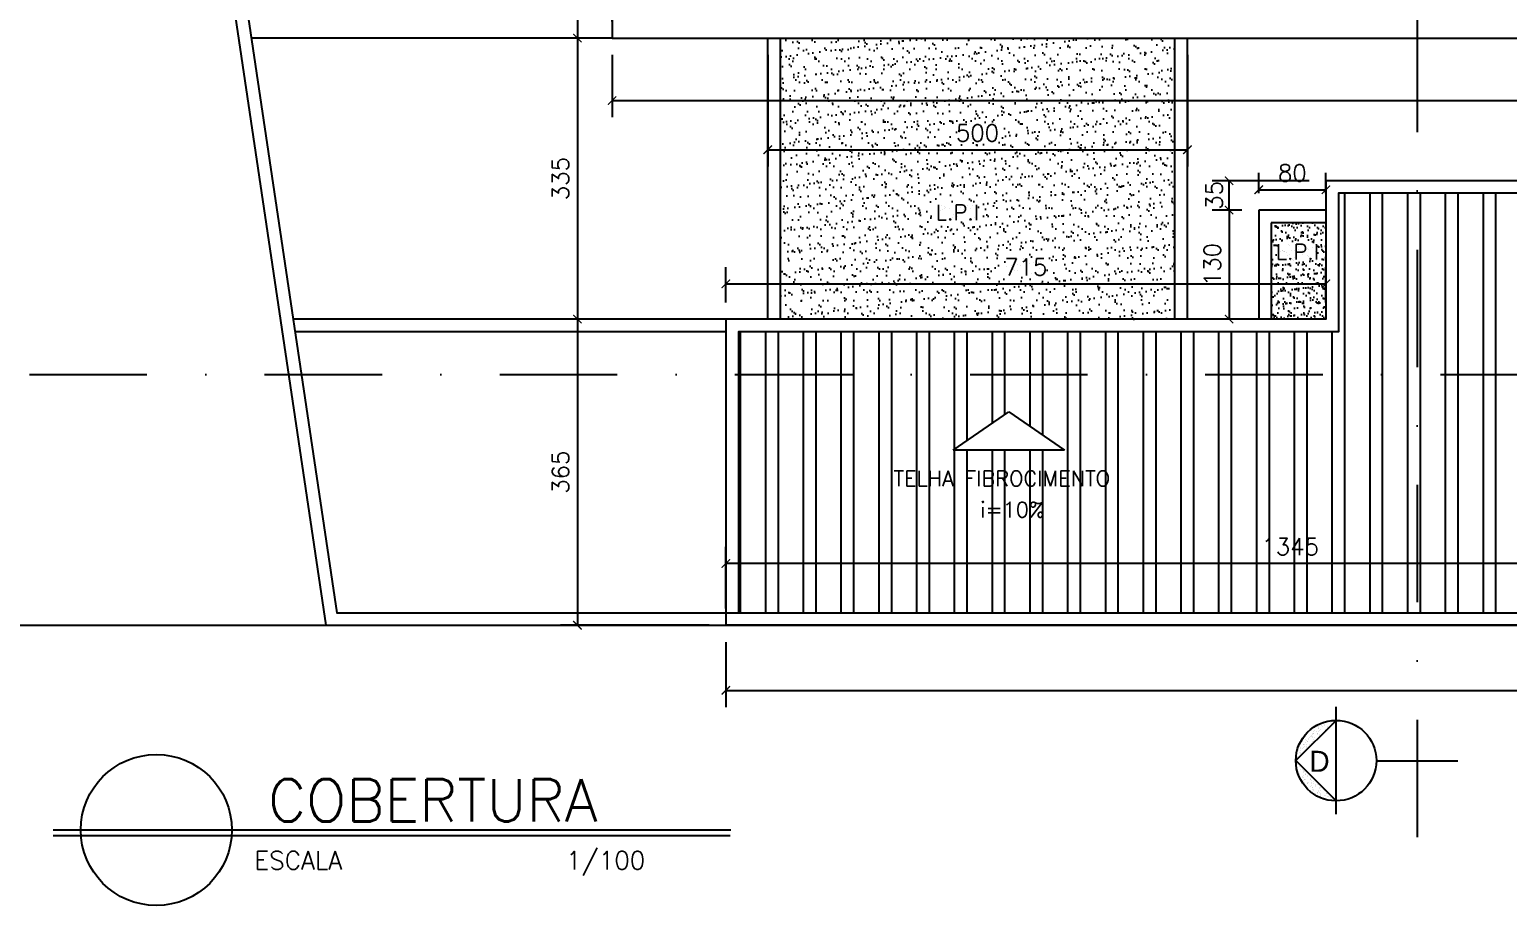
# Model space of a CAD drawing. Header units: inches. Extents: x 580771 to 672494, y 7715997 to 7829530.
# Drawn here: x 654218 to 655098, y 7726369 to 7726891 of the extents above; entities that cross this region are included whole.
import ezdxf

# ---------------------------------------------------------------- set-up
doc = ezdxf.new("R2010")
doc.units = ezdxf.units.IN
doc.header["$MEASUREMENT"] = 0
doc.header["$PDMODE"] = 2
doc.linetypes.add('DASHDOTX2', pattern=[2, 1, -0.5, 0, -0.5])
for name, color, linetype in [('04', 4, 'Continuous'), ('1-ARQ-A', 1, 'Continuous'), ('1-ARQ-B', 2, 'Continuous'), ('1-ARQ-D', 4, 'Continuous'), ('COBERTURA', 4, 'Continuous'), ('Layer8', 1, 'Continuous'), ('NIVEL', 2, 'Continuous'), ('P01', 1, 'Continuous'), ('P02', 2, 'Continuous'), ('P05', 5, 'Continuous'), ('parede', 6, 'Continuous'), ('SIMBOLOS', 2, 'Continuous')]:
    doc.layers.add(name, color=color, linetype=linetype)
doc.styles.add('R80E50', font='romans.shx', dxfattribs={"height": 10})
doc.styles.add('ROMANS', font='romans', dxfattribs={"height": 0.2})
doc.dimstyles.new('ARQ50 esc100', dxfattribs={"dimscale": 50, "dimtxt": 10, "dimasz": 0.1, "dimexe": 0.2, "dimexo": 0.2, "dimgap": 0.1, "dimtad": 1, "dimdec": 0, "dimlfac": 2, "dimzin": 12, "dimdsep": 46, "dimtxsty": 'R80E50', "dimblk": 'ARCHTICK', "dimcen": 0.4, "dimclrd": 15, "dimclre": 15, "dimclrt": 3, "dimadec": 0, "dimazin": 0, "dimtfac": 1, "dimtdec": 0, "dimtmove": 2, "dimatfit": 3, "dimldrblk": 'ARCHTICK', "dimfxl": 0.2, "dimtolj": 1, "dimtzin": 12, "dimarcsym": 0})

# ---------------------------------------------------------------- blocks, each defined once
blk = doc.blocks.new('_ArchTick')
at = {"color": 0, "linetype": 'ByBlock', "const_width": 0.15}
blk.add_lwpolyline([(-0.5, -0.5), (0.5, 0.5)], dxfattribs=at)
blk = doc.blocks.new('*D55')
at = {"layer": 'Defpoints', "color": 0, "transparency": 16777216}
for p in [(654589.71, 7727068.3), (654544.07, 7726885.8), (654564.71, 7726885.8)]:
    blk.add_point(p, dxfattribs=at)
at = {"layer": 'NIVEL', "color": 15, "lineweight": -2, "transparency": 16777216}
for p, q in [((654579.71, 7727068.3), (654534.07, 7727068.3)), ((654544.07, 7727068.3), (654544.07, 7726885.8)), ((654554.71, 7726885.8), (654534.07, 7726885.8))]:
    blk.add_line(p, q, dxfattribs=at)
at = {"layer": 'NIVEL', "color": 15, "lineweight": -2, "transparency": 16777216, "xscale": 5, "yscale": 5, "zscale": 5}
for p, rotation in [((654544.07, 7727068.3), 90), ((654544.07, 7726885.8), 270)]:
    blk.add_blockref('_ArchTick', p, dxfattribs=dict(at, rotation=rotation))
at = {"layer": 'NIVEL', "color": 3, "transparency": 16777216, "insert": (654534.07, 7726977.05), "char_height": 10, "attachment_point": 5, "rotation": 90, "style": 'R80E50'}
blk.add_mtext('\\A1;365', dxfattribs=at)
blk = doc.blocks.new('*D56')
at = {"layer": 'Defpoints', "color": 0, "transparency": 16777216}
for p in [(654564.71, 7726885.8), (654544.07, 7726718.3), (654632.48, 7726718.3)]:
    blk.add_point(p, dxfattribs=at)
at = {"layer": 'NIVEL', "color": 15, "lineweight": -2, "transparency": 16777216}
for p, q in [((654554.71, 7726885.8), (654534.07, 7726885.8)), ((654544.07, 7726885.8), (654544.07, 7726718.3)), ((654622.48, 7726718.3), (654534.07, 7726718.3))]:
    blk.add_line(p, q, dxfattribs=at)
at = {"layer": 'NIVEL', "color": 15, "lineweight": -2, "transparency": 16777216, "xscale": 5, "yscale": 5, "zscale": 5}
for p, rotation in [((654544.07, 7726885.8), 90), ((654544.07, 7726718.3), 270)]:
    blk.add_blockref('_ArchTick', p, dxfattribs=dict(at, rotation=rotation))
at = {"layer": 'NIVEL', "color": 3, "transparency": 16777216, "insert": (654534.07, 7726802.05), "char_height": 10, "attachment_point": 5, "rotation": 90, "style": 'R80E50'}
blk.add_mtext('\\A1;335', dxfattribs=at)
blk = doc.blocks.new('*D41')
at = {"layer": 'Defpoints', "color": 0, "transparency": 16777216}
for p in [(654632.48, 7726718.3), (654544.07, 7726535.8), (654632.48, 7726535.8)]:
    blk.add_point(p, dxfattribs=at)
at = {"layer": 'NIVEL', "color": 15, "lineweight": -2, "transparency": 16777216}
for p, q in [((654622.48, 7726718.3), (654534.07, 7726718.3)), ((654544.07, 7726718.3), (654544.07, 7726535.8)), ((654622.48, 7726535.8), (654534.07, 7726535.8))]:
    blk.add_line(p, q, dxfattribs=at)
at = {"layer": 'NIVEL', "color": 15, "lineweight": -2, "transparency": 16777216, "xscale": 5, "yscale": 5, "zscale": 5}
for p, rotation in [((654544.07, 7726718.3), 90), ((654544.07, 7726535.8), 270)]:
    blk.add_blockref('_ArchTick', p, dxfattribs=dict(at, rotation=rotation))
at = {"layer": 'NIVEL', "color": 3, "transparency": 16777216, "insert": (654534.07, 7726627.05), "char_height": 10, "attachment_point": 5, "rotation": 90, "style": 'R80E50'}
blk.add_mtext('\\A1;365', dxfattribs=at)
blk = doc.blocks.new('*D51')
at = {"layer": 'Defpoints', "color": 0, "transparency": 16777216}
for p in [(654564.71, 7726885.8), (656152.21, 7726885.8), (656152.21, 7726848.61)]:
    blk.add_point(p, dxfattribs=at)
at = {"layer": 'NIVEL', "color": 15, "lineweight": -2, "transparency": 16777216}
for p, q in [((654564.71, 7726875.8), (654564.71, 7726838.61)), ((656152.21, 7726875.8), (656152.21, 7726838.61)), ((654564.71, 7726848.61), (656152.21, 7726848.61))]:
    blk.add_line(p, q, dxfattribs=at)
at = {"layer": 'NIVEL', "color": 15, "lineweight": -2, "transparency": 16777216, "xscale": 5, "yscale": 5, "zscale": 5, "rotation": 180}
blk.add_blockref('_ArchTick', (654564.71, 7726848.61), dxfattribs=at)
at = {"layer": 'NIVEL', "color": 15, "lineweight": -2, "transparency": 16777216, "xscale": 5, "yscale": 5, "zscale": 5}
blk.add_blockref('_ArchTick', (656152.21, 7726848.61), dxfattribs=at)
at = {"layer": 'NIVEL', "color": 3, "transparency": 16777216, "insert": (655358.46, 7726858.61), "char_height": 10, "attachment_point": 5, "style": 'R80E50'}
blk.add_mtext('\\A1;3175', dxfattribs=at)
blk = doc.blocks.new('*D1392')
at = {"layer": 'Defpoints', "color": 0, "transparency": 16777216}
for p in [(655237.21, 7726943.3), (654564.71, 7726922.65), (654564.71, 7726885.8)]:
    blk.add_point(p, dxfattribs=at)
at = {"layer": 'NIVEL', "color": 15, "lineweight": -2, "transparency": 16777216}
for p, q in [((654564.71, 7726895.8), (654564.71, 7726932.65)), ((655237.21, 7726933.3), (655237.21, 7726912.65)), ((655237.21, 7726922.65), (654564.71, 7726922.65))]:
    blk.add_line(p, q, dxfattribs=at)
at = {"layer": 'NIVEL', "color": 15, "lineweight": -2, "transparency": 16777216, "xscale": 5, "yscale": 5, "zscale": 5, "rotation": 180}
blk.add_blockref('_ArchTick', (654564.71, 7726922.65), dxfattribs=at)
at = {"layer": 'NIVEL', "color": 15, "lineweight": -2, "transparency": 16777216, "xscale": 5, "yscale": 5, "zscale": 5}
blk.add_blockref('_ArchTick', (655237.21, 7726922.65), dxfattribs=at)
at = {"layer": 'NIVEL', "color": 3, "transparency": 16777216, "insert": (654900.96, 7726932.65), "char_height": 10, "attachment_point": 5, "style": 'R80E50'}
blk.add_mtext('\\A1;1345', dxfattribs=at)
blk = doc.blocks.new('*D1395')
at = {"layer": 'Defpoints', "color": 0, "transparency": 16777216}
for p in [(655304.98, 7726593.3), (654632.48, 7726572.65), (654632.48, 7726535.8)]:
    blk.add_point(p, dxfattribs=at)
at = {"layer": 'NIVEL', "color": 15, "lineweight": -2, "transparency": 16777216}
for p, q in [((654632.48, 7726545.8), (654632.48, 7726582.65)), ((655304.98, 7726583.3), (655304.98, 7726562.65)), ((655304.98, 7726572.65), (654632.48, 7726572.65))]:
    blk.add_line(p, q, dxfattribs=at)
at = {"layer": 'NIVEL', "color": 15, "lineweight": -2, "transparency": 16777216, "xscale": 5, "yscale": 5, "zscale": 5, "rotation": 180}
blk.add_blockref('_ArchTick', (654632.48, 7726572.65), dxfattribs=at)
at = {"layer": 'NIVEL', "color": 15, "lineweight": -2, "transparency": 16777216, "xscale": 5, "yscale": 5, "zscale": 5}
blk.add_blockref('_ArchTick', (655304.98, 7726572.65), dxfattribs=at)
at = {"layer": 'NIVEL', "color": 3, "transparency": 16777216, "insert": (654968.73, 7726582.65), "char_height": 10, "attachment_point": 5, "style": 'R80E50'}
blk.add_mtext('\\A1;1345', dxfattribs=at)
blk = doc.blocks.new('*D59')
at = {"layer": 'Defpoints', "color": 0, "transparency": 16777216}
for p in [(654632.48, 7726535.8), (656219.98, 7726535.8), (656219.98, 7726496.98)]:
    blk.add_point(p, dxfattribs=at)
at = {"layer": 'NIVEL', "color": 15, "lineweight": -2, "transparency": 16777216}
for p, q in [((654632.48, 7726525.8), (654632.48, 7726486.98)), ((656219.98, 7726525.8), (656219.98, 7726486.98)), ((654632.48, 7726496.98), (656219.98, 7726496.98))]:
    blk.add_line(p, q, dxfattribs=at)
at = {"layer": 'NIVEL', "color": 15, "lineweight": -2, "transparency": 16777216, "xscale": 5, "yscale": 5, "zscale": 5, "rotation": 180}
blk.add_blockref('_ArchTick', (654632.48, 7726496.98), dxfattribs=at)
at = {"layer": 'NIVEL', "color": 15, "lineweight": -2, "transparency": 16777216, "xscale": 5, "yscale": 5, "zscale": 5}
blk.add_blockref('_ArchTick', (656219.98, 7726496.98), dxfattribs=at)
at = {"layer": 'NIVEL', "color": 3, "transparency": 16777216, "insert": (655426.23, 7726506.98), "char_height": 10, "attachment_point": 5, "style": 'R80E50'}
blk.add_mtext('\\A1;3175', dxfattribs=at)
blk = doc.blocks.new('*D1396')
at = {"layer": 'Defpoints', "color": 0, "ltscale": 20, "transparency": 16777216}
for p in [(654989.98, 7726739.37), (654632.48, 7726718.3), (654989.98, 7726718.3)]:
    blk.add_point(p, dxfattribs=at)
at = {"layer": 'P01', "color": 15, "lineweight": -2, "ltscale": 20, "transparency": 16777216}
for p, q in [((654632.48, 7726728.3), (654632.48, 7726749.37)), ((654989.98, 7726728.3), (654989.98, 7726749.37)), ((654632.48, 7726739.37), (654989.98, 7726739.37))]:
    blk.add_line(p, q, dxfattribs=at)
at = {"layer": 'P01', "color": 15, "lineweight": -2, "ltscale": 20, "transparency": 16777216, "xscale": 5, "yscale": 5, "zscale": 5, "rotation": 180}
blk.add_blockref('_ArchTick', (654632.48, 7726739.37), dxfattribs=at)
at = {"layer": 'P01', "color": 15, "lineweight": -2, "ltscale": 20, "transparency": 16777216, "xscale": 5, "yscale": 5, "zscale": 5}
blk.add_blockref('_ArchTick', (654989.98, 7726739.37), dxfattribs=at)
at = {"layer": 'P01', "color": 3, "ltscale": 20, "transparency": 16777216, "insert": (654811.23, 7726749.37), "char_height": 10, "attachment_point": 5, "style": 'R80E50'}
blk.add_mtext('\\A1;715', dxfattribs=at)
blk = doc.blocks.new('*D1397')
at = {"layer": 'Defpoints', "color": 0, "transparency": 16777216}
for p in [(654657.48, 7726885.8), (654907.48, 7726885.8), (654907.48, 7726819.27)]:
    blk.add_point(p, dxfattribs=at)
at = {"layer": 'NIVEL', "color": 15, "lineweight": -2, "transparency": 16777216}
for p, q in [((654657.48, 7726875.8), (654657.48, 7726809.27)), ((654907.48, 7726875.8), (654907.48, 7726809.27)), ((654657.48, 7726819.27), (654907.48, 7726819.27))]:
    blk.add_line(p, q, dxfattribs=at)
at = {"layer": 'NIVEL', "color": 15, "lineweight": -2, "transparency": 16777216, "xscale": 5, "yscale": 5, "zscale": 5, "rotation": 180}
blk.add_blockref('_ArchTick', (654657.48, 7726819.27), dxfattribs=at)
at = {"layer": 'NIVEL', "color": 15, "lineweight": -2, "transparency": 16777216, "xscale": 5, "yscale": 5, "zscale": 5}
blk.add_blockref('_ArchTick', (654907.48, 7726819.27), dxfattribs=at)
at = {"layer": 'NIVEL', "color": 3, "transparency": 16777216, "insert": (654782.48, 7726829.27), "char_height": 10, "attachment_point": 5, "style": 'R80E50'}
blk.add_mtext('\\A1;500', dxfattribs=at)
blk = doc.blocks.new('*D60')
at = {"layer": 'Defpoints', "color": 0, "transparency": 16777216}
for p in [(654949.98, 7726783.3), (654932.31, 7726718.3), (654949.98, 7726718.3)]:
    blk.add_point(p, dxfattribs=at)
at = {"layer": 'NIVEL', "color": 15, "lineweight": -2, "transparency": 16777216}
for p, q in [((654939.98, 7726783.3), (654922.31, 7726783.3)), ((654932.31, 7726783.3), (654932.31, 7726718.3)), ((654939.98, 7726718.3), (654922.31, 7726718.3))]:
    blk.add_line(p, q, dxfattribs=at)
at = {"layer": 'NIVEL', "color": 15, "lineweight": -2, "transparency": 16777216, "xscale": 5, "yscale": 5, "zscale": 5}
for p, rotation in [((654932.31, 7726783.3), 90), ((654932.31, 7726718.3), 270)]:
    blk.add_blockref('_ArchTick', p, dxfattribs=dict(at, rotation=rotation))
at = {"layer": 'NIVEL', "color": 3, "transparency": 16777216, "insert": (654922.31, 7726750.8), "char_height": 10, "attachment_point": 5, "rotation": 90, "style": 'R80E50'}
blk.add_mtext('\\A1;130', dxfattribs=at)
blk = doc.blocks.new('*D61')
at = {"layer": 'Defpoints', "color": 0, "transparency": 16777216}
for p in [(654932.31, 7726800.8), (654989.98, 7726800.8), (654949.98, 7726783.3)]:
    blk.add_point(p, dxfattribs=at)
at = {"layer": 'NIVEL', "color": 15, "lineweight": -2, "transparency": 16777216}
for p, q in [((654979.98, 7726800.8), (654922.31, 7726800.8)), ((654932.31, 7726783.3), (654932.31, 7726800.8)), ((654939.98, 7726783.3), (654922.31, 7726783.3))]:
    blk.add_line(p, q, dxfattribs=at)
at = {"layer": 'NIVEL', "color": 15, "lineweight": -2, "transparency": 16777216, "xscale": 5, "yscale": 5, "zscale": 5}
for p, rotation in [((654932.31, 7726800.8), 90), ((654932.31, 7726783.3), 270)]:
    blk.add_blockref('_ArchTick', p, dxfattribs=dict(at, rotation=rotation))
at = {"layer": 'NIVEL', "color": 3, "transparency": 16777216, "insert": (654923.43, 7726792.05), "char_height": 10, "attachment_point": 5, "rotation": 90, "style": 'R80E50'}
blk.add_mtext('\\A1;35', dxfattribs=at)
blk = doc.blocks.new('*D53')
at = {"layer": 'Defpoints', "color": 0, "transparency": 16777216}
for p in [(654989.98, 7726795.44), (654949.98, 7726783.3), (654989.98, 7726783.3)]:
    blk.add_point(p, dxfattribs=at)
at = {"layer": 'NIVEL', "color": 15, "lineweight": -2, "transparency": 16777216}
for p, q in [((654949.98, 7726793.3), (654949.98, 7726805.44)), ((654989.98, 7726793.3), (654989.98, 7726805.44)), ((654949.98, 7726795.44), (654989.98, 7726795.44))]:
    blk.add_line(p, q, dxfattribs=at)
at = {"layer": 'NIVEL', "color": 15, "lineweight": -2, "transparency": 16777216, "xscale": 5, "yscale": 5, "zscale": 5, "rotation": 180}
blk.add_blockref('_ArchTick', (654949.98, 7726795.44), dxfattribs=at)
at = {"layer": 'NIVEL', "color": 15, "lineweight": -2, "transparency": 16777216, "xscale": 5, "yscale": 5, "zscale": 5}
blk.add_blockref('_ArchTick', (654989.98, 7726795.44), dxfattribs=at)
at = {"layer": 'NIVEL', "color": 3, "transparency": 16777216, "insert": (654969.98, 7726805.44), "char_height": 10, "attachment_point": 5, "style": 'R80E50'}
blk.add_mtext('\\A1;80', dxfattribs=at)
blk = doc.blocks.new('*X22')
at = {"color": 0}
for p, q in [((2434.32, -1024.52), (2434.32, -1024.52)), ((2434.57, -1024.58), (2434.57, -1024.58)), ((2434.73, -1024.47), (2434.73, -1024.47)), ((2435.06, -1025.14), (2435.06, -1025.14)), ((2435.1, -1025.34), (2435.1, -1025.34)), ((2435.37, -1025.31), (2435.37, -1025.31)), ((2435.38, -1024.38), (2435.38, -1024.38)), ((2435.51, -1025.44), (2435.51, -1025.44)), ((2436, -1024.14), (2436, -1024.14)), ((2436.18, -1024.51), (2436.18, -1024.51)), ((2436.28, -1023.24), (2436.28, -1023.24)), ((2436.34, -1024.36), (2436.34, -1024.36)), ((2436.47, -1024.24), (2436.47, -1024.24)), ((2436.89, -1024.18), (2436.89, -1024.18)), ((2436.91, -1023.13), (2436.91, -1023.13)), ((2436.98, -1023.88), (2436.98, -1023.88)), ((2437.21, -1023.72), (2437.21, -1023.72)), ((2437.26, -1025.26), (2437.26, -1025.26)), ((2437.54, -1024.1), (2437.54, -1024.1)), ((2437.55, -1025.13), (2437.55, -1025.13)), ((2437.77, -1024.61), (2437.77, -1024.61)), ((2437.92, -1024.74), (2437.92, -1024.74)), ((2438.17, -1022.98), (2438.17, -1022.98)), ((2438.22, -1024.52), (2438.22, -1024.52)), ((2438.49, -1024.14), (2438.49, -1024.14)), ((2438.54, -1022.4), (2438.54, -1022.4)), ((2438.62, -1023.96), (2438.62, -1023.96)), ((2438.68, -1022.54), (2438.68, -1022.54)), ((2438.83, -1024.35), (2438.83, -1024.35)), ((2439.04, -1023.9), (2439.04, -1023.9)), ((2439.25, -1022.15), (2439.25, -1022.15)), ((2439.3, -1023.69), (2439.3, -1023.69)), ((2439.38, -1023.17), (2439.38, -1023.17)), ((2439.4, -1023.12), (2439.4, -1023.12)), ((2439.69, -1023.81), (2439.69, -1023.81)), ((2440.33, -1022.9), (2440.33, -1022.9)), ((2440.34, -1022.13), (2440.34, -1022.13)), ((2440.67, -1022.35), (2440.67, -1022.35)), ((2441.09, -1021.83), (2441.09, -1021.83)), ((2441.3, -1022.16), (2441.3, -1022.16)), ((2442.83, -1022.13), (2442.83, -1022.13)), ((2443.17, -1022.34), (2443.17, -1022.34)), ((2443.46, -1022.08), (2443.46, -1022.08)), ((2444, -1023.25), (2444, -1023.25)), ((2444.38, -1023.12), (2444.38, -1023.12)), ((2444.48, -1022.88), (2444.48, -1022.88)), ((2444.99, -1022.5), (2444.99, -1022.5)), ((2445.08, -1023.1), (2445.08, -1023.1)), ((2445.13, -1022.64), (2445.13, -1022.64)), ((2445.5, -1023.05), (2445.5, -1023.05)), ((2445.6, -1023.6), (2445.6, -1023.6)), ((2445.66, -1022.34), (2445.66, -1022.34)), ((2445.66, -1025.14), (2445.66, -1025.14)), ((2445.82, -1025.08), (2445.82, -1025.08)), ((2445.83, -1023.27), (2445.83, -1023.27)), ((2445.97, -1024.13), (2445.97, -1024.13)), ((2446.15, -1022.96), (2446.15, -1022.96)), ((2446.24, -1025.02), (2446.24, -1025.02)), ((2446.3, -1024.34), (2446.3, -1024.34)), ((2446.63, -1024), (2446.63, -1024)), ((2446.64, -1022.8), (2446.64, -1022.8)), ((2446.69, -1024.35), (2446.69, -1024.35)), ((2446.77, -1024.14), (2446.77, -1024.14)), ((2446.87, -1023.11), (2446.87, -1023.11)), ((2446.89, -1024.94), (2446.89, -1024.94)), ((2447.47, -1024.78), (2447.47, -1024.78)), ((2447.52, -1025.11), (2447.52, -1025.11)), ((2447.65, -1023.61), (2447.65, -1023.61)), ((2447.7, -1025.15), (2447.7, -1025.15)), ((2447.97, -1024.8), (2447.97, -1024.8)), ((2448.27, -1025.51), (2448.27, -1025.51)), ((2448.39, -1024.74), (2448.39, -1024.74)), ((2448.41, -1025.64), (2448.41, -1025.64)), ((2448.46, -1024.12), (2448.46, -1024.12)), ((2448.78, -1024.32), (2448.78, -1024.32)), ((2448.79, -1024.34), (2448.79, -1024.34)), ((2449.04, -1024.66), (2449.04, -1024.66)), ((2449.86, -1025.07), (2449.86, -1025.07)), ((2450.01, -1025.11), (2450.01, -1025.11)), ((2431.11, -1029.98), (2431.11, -1029.98)), ((2431.37, -1029.15), (2431.37, -1029.15)), ((2431.48, -1029.04), (2431.48, -1029.04)), ((2431.9, -1028.98), (2431.9, -1028.98)), ((2432.02, -1027.7), (2432.02, -1027.7)), ((2432.07, -1029.24), (2432.07, -1029.24)), ((2432.2, -1028.22), (2432.2, -1028.22)), ((2432.31, -1028.16), (2432.31, -1028.16)), ((2432.34, -1028.35), (2432.34, -1028.35)), ((2432.55, -1028.9), (2432.55, -1028.9)), ((2432.65, -1028.37), (2432.65, -1028.37)), ((2432.9, -1026.78), (2432.9, -1026.78)), ((2432.96, -1026.01), (2432.96, -1026.01)), ((2433.04, -1028.99), (2433.04, -1028.99)), ((2433.1, -1026.87), (2433.1, -1026.87)), ((2433.11, -1026.15), (2433.11, -1026.15)), ((2433.15, -1028.41), (2433.15, -1028.41)), ((2433.2, -1029.95), (2433.2, -1029.95)), ((2433.22, -1027.14), (2433.22, -1027.14)), ((2433.32, -1026.73), (2433.32, -1026.73)), ((2433.64, -1028.75), (2433.64, -1028.75)), ((2433.81, -1026.78), (2433.81, -1026.78)), ((2433.84, -1029.72), (2433.84, -1029.72)), ((2433.86, -1029.15), (2433.86, -1029.15)), ((2433.97, -1026.64), (2433.97, -1026.64)), ((2434.05, -1028.7), (2434.05, -1028.7)), ((2434.13, -1026.08), (2434.13, -1026.08)), ((2434.16, -1026.15), (2434.16, -1026.15)), ((2434.18, -1027.62), (2434.18, -1027.62)), ((2434.24, -1029.16), (2434.24, -1029.16)), ((2434.49, -1026.37), (2434.49, -1026.37)), ((2434.6, -1027.51), (2434.6, -1027.51)), ((2434.7, -1028.61), (2434.7, -1028.61)), ((2434.75, -1027.65), (2434.75, -1027.65)), ((2434.8, -1028.16), (2434.8, -1028.16)), ((2435.05, -1026.5), (2435.05, -1026.5)), ((2435.14, -1028.37), (2435.14, -1028.37)), ((2435.15, -1026.88), (2435.15, -1026.88)), ((2435.2, -1028.42), (2435.2, -1028.42)), ((2435.47, -1026.44), (2435.47, -1026.44)), ((2435.71, -1027.14), (2435.71, -1027.14)), ((2436.12, -1026.36), (2436.12, -1026.36)), ((2436.21, -1026.08), (2436.21, -1026.08)), ((2436.23, -1026.05), (2436.23, -1026.05)), ((2436.65, -1026.15), (2436.65, -1026.15)), ((2436.98, -1026.36), (2436.98, -1026.36)), ((2437.21, -1026.21), (2437.21, -1026.21)), ((2446.61, -1026.13), (2446.61, -1026.13)), ((2446.74, -1025.89), (2446.74, -1025.89)), ((2446.95, -1026.34), (2446.95, -1026.34)), ((2447.62, -1026.91), (2447.62, -1026.91)), ((2447.75, -1026.69), (2447.75, -1026.69)), ((2448.16, -1027.12), (2448.16, -1027.12)), ((2448.71, -1026.77), (2448.71, -1026.77)), ((2448.83, -1025.86), (2448.83, -1025.86)), ((2448.88, -1027.4), (2448.88, -1027.4)), ((2449.1, -1026.12), (2449.1, -1026.12)), ((2449.11, -1026.28), (2449.11, -1026.28)), ((2449.13, -1026.71), (2449.13, -1026.71)), ((2449.44, -1026.34), (2449.44, -1026.34)), ((2449.45, -1028.74), (2449.45, -1028.74)), ((2449.75, -1028.13), (2449.75, -1028.13)), ((2449.78, -1026.63), (2449.78, -1026.63)), ((2449.87, -1028.69), (2449.87, -1028.69)), ((2449.91, -1026.61), (2449.91, -1026.61)), ((2449.91, -1027.01), (2449.91, -1027.01)), ((2449.96, -1028.15), (2449.96, -1028.15)), ((2450.01, -1029.69), (2450.01, -1029.69)), ((2450.05, -1027.14), (2450.05, -1027.14)), ((2450.09, -1028.34), (2450.09, -1028.34)), ((2450.52, -1028.6), (2450.52, -1028.6)), ((2450.66, -1027.11), (2450.66, -1027.11)), ((2450.75, -1027.78), (2450.75, -1027.78)), ((2450.87, -1026.49), (2450.87, -1026.49)), ((2450.88, -1025.87), (2450.88, -1025.87)), ((2450.93, -1027.41), (2450.93, -1027.41)), ((2450.98, -1028.95), (2450.98, -1028.95)), ((2451.28, -1026.43), (2451.28, -1026.43)), ((2451.3, -1029.12), (2451.3, -1029.12)), ((2451.55, -1028.51), (2451.55, -1028.51)), ((2451.6, -1028.46), (2451.6, -1028.46)), ((2451.69, -1028.65), (2451.69, -1028.65)), ((2452.02, -1028.41), (2452.02, -1028.41)), ((2452.06, -1028.13), (2452.06, -1028.13)), ((2452.11, -1029.67), (2452.11, -1029.67)), ((2452.24, -1028.12), (2452.24, -1028.12)), ((2452.39, -1029.28), (2452.39, -1029.28)), ((2452.58, -1028.34), (2452.58, -1028.34)), ((2453.19, -1030.01), (2453.19, -1030.01)), ((2430.13, -1032.31), (2430.13, -1032.31)), ((2430.17, -1033.16), (2430.17, -1033.16)), ((2430.48, -1031.24), (2430.48, -1031.24)), ((2430.67, -1032.62), (2430.67, -1032.62)), ((2430.8, -1030.38), (2430.8, -1030.38)), ((2430.81, -1032.76), (2430.81, -1032.76)), ((2431.11, -1032.17), (2431.11, -1032.17)), ((2431.14, -1031.16), (2431.14, -1031.16)), ((2431.16, -1031.52), (2431.16, -1031.52)), ((2431.43, -1030.42), (2431.43, -1030.42)), ((2431.58, -1030.56), (2431.58, -1030.56)), ((2432.02, -1031.16), (2432.02, -1031.16)), ((2432.12, -1030.78), (2432.12, -1030.78)), ((2432.22, -1031.01), (2432.22, -1031.01)), ((2432.28, -1031.19), (2432.28, -1031.19)), ((2432.64, -1030.96), (2432.64, -1030.96)), ((2432.96, -1030.16), (2432.96, -1030.16)), ((2433.29, -1030.38), (2433.29, -1030.38)), ((2450.4, -1030.13), (2450.4, -1030.13)), ((2450.73, -1030.35), (2450.73, -1030.35)), ((2451.03, -1030.49), (2451.03, -1030.49)), ((2451.25, -1030.58), (2451.25, -1030.58)), ((2451.95, -1031.12), (2451.95, -1031.12)), ((2452.16, -1031.21), (2452.16, -1031.21)), ((2452.34, -1030.43), (2452.34, -1030.43)), ((2452.57, -1032.35), (2452.57, -1032.35)), ((2452.76, -1030.38), (2452.76, -1030.38)), ((2452.89, -1030.13), (2452.89, -1030.13)), ((2453.08, -1032.41), (2453.08, -1032.41)), ((2453.19, -1030.42), (2453.19, -1030.42)), ((2453.22, -1030.34), (2453.22, -1030.34)), ((2453.24, -1031.96), (2453.24, -1031.96)), ((2453.26, -1032.99), (2453.26, -1032.99)), ((2453.33, -1030.15), (2453.33, -1030.15)), ((2453.41, -1030.29), (2453.41, -1030.29)), ((2453.49, -1032.35), (2453.49, -1032.35)), ((2453.53, -1032.13), (2453.53, -1032.13)), ((2453.87, -1032.34), (2453.87, -1032.34))]:
    blk.add_line(p, q, dxfattribs=at)

msp = doc.modelspace()

# ---------------------------------------------------------------- hatches: boundary and pattern name
at = {"layer": 'Layer8'}
h = msp.add_hatch(dxfattribs=at)
h.set_pattern_fill('ANSI32,_O', color=256, scale=60, angle=45)
h.set_pattern_definition([(90, (-116.214, -41921.344), (-22.5, 0), []), (90, (-108.714, -41913.844), (-22.5, 0), [])])
h.paths.add_polyline_path([(656212.48, 7726543.299), (656212.48, 7726668.299), (656169.98, 7726668.299), (656169.98, 7726685.314), (656016.694, 7726685.314), (656016.694, 7726543.299)])
h.paths.add_polyline_path([(656169.98, 7726685.314), (656169.98, 7726800.799), (656016.694, 7726800.799), (656016.694, 7726685.314)])
h.paths.add_polyline_path([(656016.694, 7726685.314), (656016.694, 7726800.799), (655312.48, 7726800.799), (655312.48, 7726768.299), (655479.98, 7726768.299), (655479.98, 7726685.314)])
h.paths.add_polyline_path([(655824.458, 7726741.319), (655758.022, 7726741.319), (655791.24, 7726764.129)], flags=16)
h.paths.add_polyline_path([(655479.98, 7726685.314), (655479.98, 7726593.299), (655304.98, 7726593.299), (655304.98, 7726685.314), (655044.34, 7726685.314), (655044.34, 7726543.299), (656016.694, 7726543.299), (656016.694, 7726685.314)])
h.paths.add_polyline_path([(655204.98, 7726725.799), (655204.98, 7726793.299), (655044.34, 7726793.299), (655044.34, 7726685.314), (655304.98, 7726685.314), (655304.98, 7726725.799)])
h.paths.add_polyline_path([(654997.48, 7726710.799), (654639.98, 7726710.799), (654639.98, 7726685.314), (655044.34, 7726685.314), (655044.34, 7726793.299), (654997.48, 7726793.299)])
h.paths.add_polyline_path([(654639.98, 7726685.314), (654639.98, 7726543.299), (655044.34, 7726543.299), (655044.34, 7726685.314)])
h.paths.add_polyline_path([(654834.312, 7726640.145), (654767.876, 7726640.145), (654801.094, 7726662.955)], flags=16)
h.paths.add_polyline_path([(655435.067, 7726777.704), (655435.067, 7726798.895), (655420.067, 7726798.895), (655420.067, 7726777.704)], flags=24)
h.paths.add_polyline_path([(655720.746, 7726717.646), (655869.054, 7726717.646), (655869.054, 7726731.326), (655720.746, 7726731.326)], flags=24)
h.paths.add_polyline_path([(655773.287, 7726699.032), (655817.801, 7726699.032), (655817.801, 7726712.712), (655773.287, 7726712.712)], flags=24)
h.paths.add_polyline_path([(655435.067, 7726549.907), (655435.067, 7726579.192), (655420.067, 7726579.192), (655420.067, 7726549.907)], flags=24)
h.paths.add_polyline_path([(655377.123, 7726575.149), (655407.837, 7726575.149), (655407.837, 7726590.149), (655377.123, 7726590.149)], flags=24)
h.paths.add_polyline_path([(655830.575, 7726575.149), (655869.385, 7726575.149), (655869.385, 7726590.149), (655830.575, 7726590.149)], flags=24)
h.paths.add_polyline_path([(654949.325, 7726575.149), (654988.135, 7726575.149), (654988.135, 7726590.149), (654949.325, 7726590.149)], flags=24)
h.paths.add_polyline_path([(654730.599, 7726616.472), (654878.908, 7726616.472), (654878.908, 7726630.152), (654730.599, 7726630.152)], flags=24)
h.paths.add_polyline_path([(654783.141, 7726597.858), (654827.655, 7726597.858), (654827.655, 7726611.538), (654783.141, 7726611.538)], flags=24)
at = {"layer": 'P01', "ltscale": 20}
h = msp.add_hatch(dxfattribs=at)
h.set_pattern_fill('AR-SAND', color=256, scale=5)
h.set_pattern_definition([(37.5, (-116.214, -41921.3445), (-0.3149667905, 9.634118845), [0, -7.6, 0, -8.5, 0, -8.125]), (7.5, (-116.214, -41921.344), (8.848883526, 14.110730326), [0, -4.1, 0, -6.85, 0, -2.625]), (327.5, (-122.364, -41921.3445), (15.570709309, 0.028295268), [0, -2.5, 0, -9, 0, -11.75]), (317.5, (-122.364, -41921.344), (15.030633023, 4.388377825), [0, -1.25, 0, -5.9, 0, -6.75])])
h.paths.add_polyline_path([(654664.98, 7726885.799), (654664.98, 7726718.299), (654899.98, 7726718.299), (654899.98, 7726885.799)])
h.paths.add_polyline_path([(654795.873, 7726741.875), (654826.587, 7726741.875), (654826.587, 7726756.875), (654795.873, 7726756.875)], flags=24)
h.paths.add_polyline_path([(654767.123, 7726821.768), (654797.837, 7726821.768), (654797.837, 7726836.768), (654767.123, 7726836.768)], flags=24)
h.paths.add_polyline_path([(654757.065, 7726775.076), (654786.813, 7726775.076), (654786.813, 7726788.756), (654757.065, 7726788.756)], flags=24)
h = msp.add_hatch(dxfattribs=at)
h.set_pattern_fill('AR-SAND', color=256, scale=3)
h.set_pattern_definition([(37.5, (-116.214, -41921.3445), (-0.1889800743, 5.780471307), [0, -4.56, 0, -5.1, 0, -4.875]), (7.5, (-116.214, -41921.3445), (5.309330116, 8.466438196), [0, -2.46, 0, -4.11, 0, -1.575]), (327.5, (-119.904, -41921.3445), (9.3424255853, 0.0169771606), [0, -1.5, 0, -5.4, 0, -7.05]), (317.5, (-119.904, -41921.3445), (9.018379814, 2.633026695), [0, -0.75, 0, -3.54, 0, -4.05])])
h.paths.add_polyline_path([(654989.98, 7726718.299), (654989.98, 7726775.799), (654957.48, 7726775.799), (654957.48, 7726718.299)])
h.paths.add_polyline_path([(654959.624, 7726751.543), (654989.373, 7726751.543), (654989.373, 7726765.223), (654959.624, 7726765.223)], flags=24)

# ---------------------------------------------------------------- linework, layer by layer
at = {"layer": '04', "linetype": 'DASHDOTX2', "ltscale": 70}
for p, q in [((655044.34, 7727320.081), (655044.34, 7726406.921)), ((653797.329, 7726685.314), (656530.741, 7726685.314))]:
    msp.add_line(p, q, dxfattribs=at)
at = {"layer": '1-ARQ-A'}
for p, q in [((654231.823, 7726413.77), (654635.58, 7726413.77)), ((654231.823, 7726410.519), (654635.071, 7726410.519))]:
    msp.add_line(p, q, dxfattribs=at)
msp.add_circle((654293.221, 7726413.77), 45, dxfattribs=at)
at = {"layer": 'COBERTURA', "color": 2}
for p, q in [((654767.876, 7726640.145), (654801.094, 7726662.955)), ((654801.094, 7726662.955), (654834.312, 7726640.145)), ((654834.312, 7726640.145), (654767.876, 7726640.145))]:
    msp.add_line(p, q, dxfattribs=at)
at = {"layer": 'NIVEL'}
msp.add_line((653946.421, 7726535.799), (654632.48, 7726535.799), dxfattribs=at)
msp.add_lwpolyline([(654289.124, 7727242.518), (654394.233, 7726535.799), (656465.651, 7726535.799), (656325.966, 7727240.091), (654289.124, 7727242.518)], dxfattribs=at)
msp.add_lwpolyline([(654297.823, 7727235.008), (654400.7, 7726543.299), (656456.517, 7726543.299), (656319.806, 7727232.598)], close=True, dxfattribs=at)
at = {"layer": 'P02'}
for p, q in [((654564.706, 7726885.799), (654349.761, 7726885.799)), ((654657.48, 7726718.299), (654657.48, 7726885.799)), ((654664.98, 7726718.299), (654664.98, 7726885.799)), ((654899.98, 7726718.299), (654899.98, 7726885.799)), ((654907.48, 7726718.299), (654907.48, 7726885.799)), ((654632.48, 7726718.299), (654374.672, 7726718.299)), ((654632.48, 7726710.799), (654375.788, 7726710.799))]:
    msp.add_line(p, q, dxfattribs=at)
at = {"layer": 'P05'}
msp.add_line((656219.98, 7726535.799), (654632.48, 7726535.799), dxfattribs=at)
for points in [[(655237.206, 7727083.299), (655144.706, 7727083.299), (655144.706, 7727150.799), (654922.206, 7727150.799), (654922.206, 7727068.299), (654564.706, 7727068.299), (654564.706, 7726885.799), (656152.206, 7726885.799)], [(655304.98, 7726733.299), (655212.48, 7726733.299), (655212.48, 7726800.799), (654989.98, 7726800.799), (654989.98, 7726718.299), (654632.48, 7726718.299), (654632.48, 7726535.799), (656219.98, 7726535.799)], [(655304.98, 7726725.799), (655204.98, 7726725.799), (655204.98, 7726793.299), (654997.48, 7726793.299), (654997.48, 7726710.799), (654639.98, 7726710.799), (654639.98, 7726543.299), (656212.48, 7726543.299), (656212.48, 7726668.299), (656169.98, 7726668.299), (656169.98, 7726800.799), (655312.48, 7726800.799), (655312.48, 7726768.299)]]:
    msp.add_lwpolyline(points, dxfattribs=at)
at = {"layer": 'parede', "color": 2}
for p, q in [((654989.98, 7726783.299), (654949.98, 7726783.299)), ((654949.98, 7726783.299), (654949.98, 7726718.299)), ((654989.98, 7726775.799), (654957.48, 7726775.799)), ((654957.48, 7726775.799), (654957.48, 7726718.299))]:
    msp.add_line(p, q, dxfattribs=at)
at = {"layer": 'SIMBOLOS', "color": 1}
for p, q in [((654996.07, 7726423.123), (654996.07, 7726487.123)), ((654996.07, 7726479.123), (654972.07, 7726455.123)), ((654972.07, 7726455.123), (654996.07, 7726431.123))]:
    msp.add_line(p, q, dxfattribs=at)
at = {"layer": 'SIMBOLOS', "color": 4}
msp.add_line((655020.07, 7726455), (655068.61, 7726455), dxfattribs=at)
at = {"layer": 'SIMBOLOS', "color": 1}
msp.add_circle((654996.07, 7726455.123), 24, dxfattribs=at)

# ---------------------------------------------------------------- block references
at = {"layer": 'SIMBOLOS', "color": 1, "xscale": 2, "yscale": 2, "zscale": 2, "rotation": 89.99999999999999}
msp.add_blockref('*X22', (652928.569, 7721571.203), dxfattribs=at)

# ---------------------------------------------------------------- texts
at = {"layer": '1-ARQ-A', "color": 3, "insert": (654992.206, 7726448.46), "char_height": 12.5, "width": 273.40311, "attachment_point": 9}
msp.add_mtext('{\\fStylus BT|b0|i0|c0|p34;D}', dxfattribs=at)
at = {"layer": '1-ARQ-B', "linetype": 'Continuous', "style": 'ROMANS'}
msp.add_text('ESCALA                1/100', height=10.8, dxfattribs=at).set_placement((654351.682, 7726390.253))
at = {"layer": '1-ARQ-D', "linetype": 'Continuous', "lineweight": 0, "style": 'ROMANS'}
msp.add_text('COBERTURA', height=25.3125, dxfattribs=at).set_placement((654359.709, 7726418.821))
at = {"layer": 'NIVEL', "color": 2, "style": 'ROMANS'}
for s, p in [('L.P.I', (654757.608, 7726777.356)), ('L.P.I', (654960.167, 7726753.823)), ('TELHA FIBROCIMENTO', (654732.445, 7726618.752)), ('i=10%%%', (654784.118, 7726600.138))]:
    msp.add_text(s, height=9.12, dxfattribs=at).set_placement(p)

# ---------------------------------------------------------------- dimensions: what is measured, and where the dimension line sits
at = {"layer": 'NIVEL'}
for base, p1, p2, picture, middle in [((654544.065, 7726885.799), (654589.706, 7727068.299), (654564.706, 7726885.799), '*D55', (654534.065, 7726977.049)), ((654544.065, 7726718.299), (654564.706, 7726885.799), (654632.48, 7726718.299), '*D56', (654534.065, 7726802.049)), ((654932.311, 7726718.299), (654949.98, 7726783.299), (654949.98, 7726718.299), '*D60', (654922.311, 7726750.799)), ((654544.065, 7726535.799), (654632.48, 7726718.299), (654632.48, 7726535.799), '*D41', (654534.065, 7726627.049))]:
    dim = msp.add_linear_dim(base=base, p1=p1, p2=p2, angle=90, dimstyle='ARQ50 esc100', dxfattribs=at)
    dim.commit()
    dim.dimension.update_dxf_attribs({"geometry": picture, "text_midpoint": middle})
for base, p1, p2, picture, middle in [((654564.706, 7726922.649), (655237.206, 7726943.299), (654564.706, 7726885.799), '*D1392', (654900.956, 7726932.649)), ((656152.206, 7726848.611), (654564.706, 7726885.799), (656152.206, 7726885.799), '*D51', (655358.456, 7726858.611)), ((654907.48, 7726819.268), (654657.48, 7726885.799), (654907.48, 7726885.799), '*D1397', (654782.48, 7726829.268)), ((654989.98, 7726795.442), (654949.98, 7726783.299), (654989.98, 7726783.299), '*D53', (654969.98, 7726805.442)), ((654632.48, 7726572.649), (655304.98, 7726593.299), (654632.48, 7726535.799), '*D1395', (654968.73, 7726582.649)), ((656219.98, 7726496.983), (654632.48, 7726535.799), (656219.98, 7726535.799), '*D59', (655426.23, 7726506.983))]:
    dim = msp.add_linear_dim(base=base, p1=p1, p2=p2, dimstyle='ARQ50 esc100', dxfattribs=at)
    dim.commit()
    dim.dimension.update_dxf_attribs({"geometry": picture, "text_midpoint": middle})
dim = msp.add_linear_dim(base=(654932.311, 7726800.799), p1=(654949.98, 7726783.299), p2=(654989.98, 7726800.799), angle=90, dimstyle='ARQ50 esc100', dxfattribs=at)
dim.commit()
dim.dimension.update_dxf_attribs({"geometry": '*D61', "text_midpoint": (654923.432, 7726792.049), "dimtype": 160})
at = {"layer": 'P01', "ltscale": 20}
dim = msp.add_linear_dim(base=(654989.98, 7726739.375), p1=(654632.48, 7726718.299), p2=(654989.98, 7726718.299), dimstyle='ARQ50 esc100', dxfattribs=at)
dim.commit()
dim.dimension.update_dxf_attribs({"geometry": '*D1396', "text_midpoint": (654811.23, 7726749.375)})

doc.saveas('drawing.dxf')
